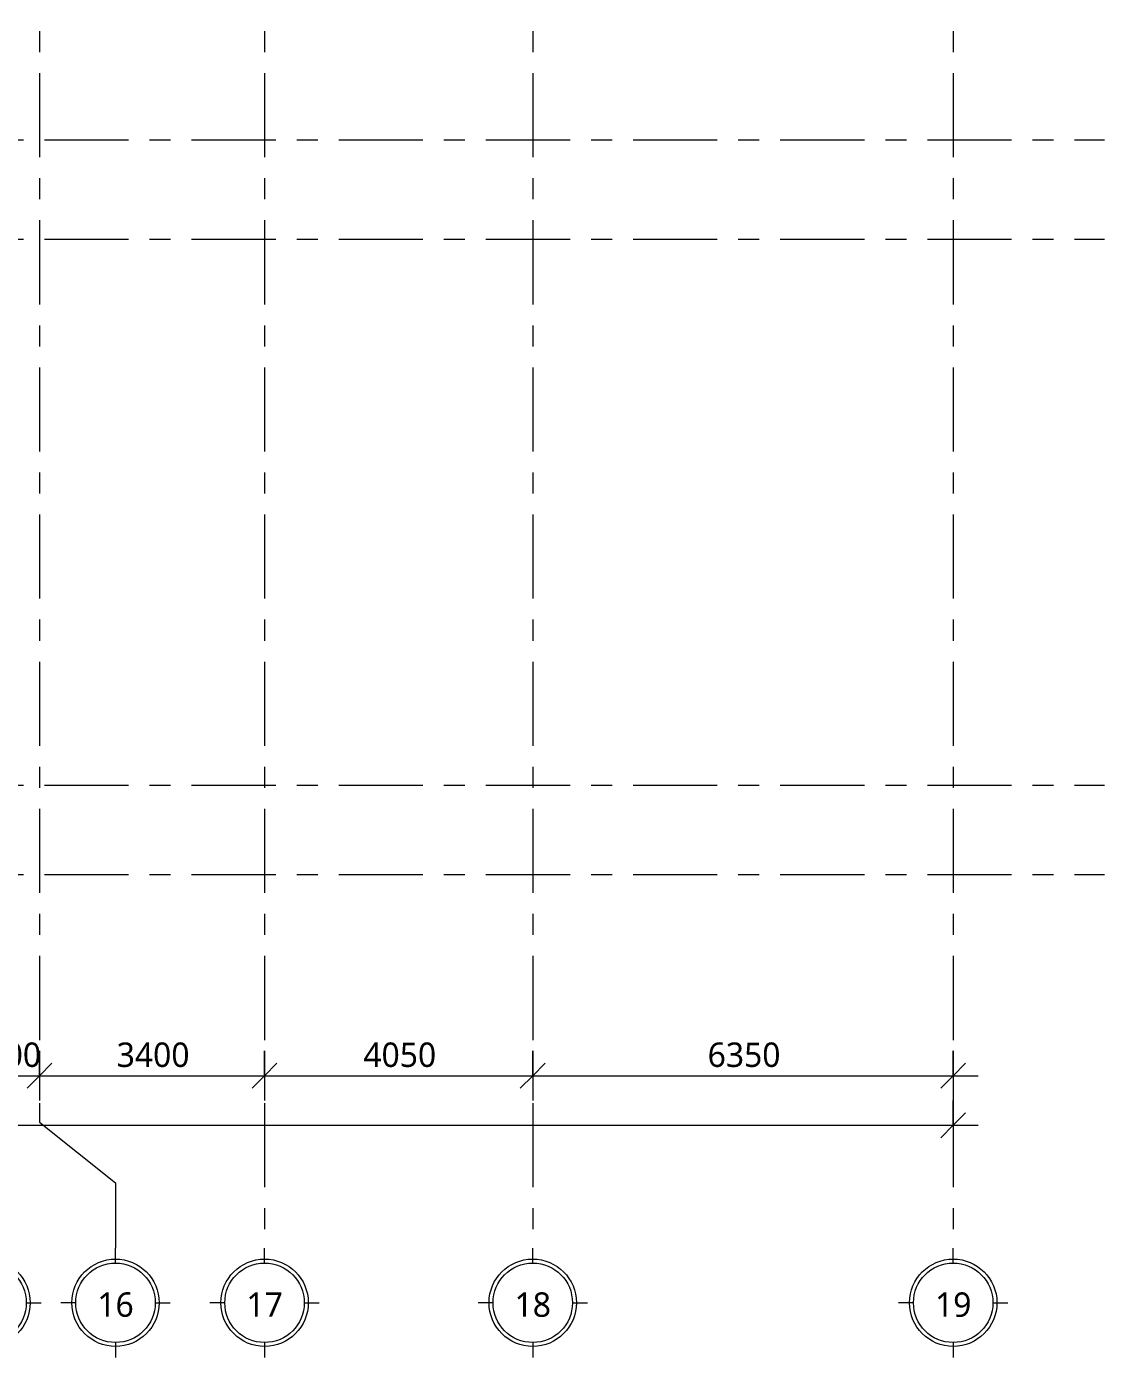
# Model space of a CAD drawing. Header units: millimetres. Extents: x 472 to 124515, y -23895 to 51792.
# Drawn here: x 99245 to 115522, y -23895 to -3792 of the extents above; entities that cross this region are included whole.
import ezdxf

# ---------------------------------------------------------------- set-up
doc = ezdxf.new("R2010")
doc.units = ezdxf.units.MM
doc.header["$LTSCALE"] = 100
doc.linetypes.add('Ligne de quadrillage', pattern=[22.225, 12.7, -3.175, 3.175, -3.175])
for name, color, linetype, lineweight in [('A-010-D_DIM', 211, 'Continuous', 5), ('A-010-D_DIM-150', 211, 'Continuous', 5), ('Z-030-M_GRID', 191, 'Continuous', 5), ('Z-033_T_GRIDREF', 31, 'Continuous', 5)]:
    doc.layers.add(name, color=color, linetype=linetype, lineweight=lineweight)
doc.styles.add('Trebuchet MS', font='trebuc.ttf', dxfattribs={"height": 369.230769})
doc.dimstyles.new('ART-Cotes_linéaires', dxfattribs={"dimscale": 304.8, "dimtxt": 375, "dimasz": 1.230315, "dimexe": 1.230315, "dimexo": 0.0625, "dimgap": 0.098425, "dimtad": 1, "dimdec": 0, "dimdsep": 46, "dimtxsty": 'Trebuchet MS', "dimblk1": 'OBLIQUE', "dimblk2": 'OBLIQUE', "dimsah": 1, "dimcen": 0.09, "dimdle": 1.230315, "dimazin": 0, "dimtfac": 1, "dimtdec": 4, "dimtix": 1, "dimtmove": 0, "dimatfit": 3, "dimfxl": 1.230315, "dimfxlon": 1, "dimtvp": 1, "dimtolj": 1, "dimtzin": 0, "dimarcsym": 2})

# ---------------------------------------------------------------- blocks, each defined once
blk = doc.blocks.new('Grid - End of the grid line - Circle-4360-4_022 - ART-Level 4 - TYP 1 C1')
at = {"layer": 'Z-033_T_GRIDREF'}
for p, q in [((0, 4), (0, 5.5)), ((-4, 0), (-5.5, 0)), ((4, 0), (5.5, 0)), ((0, -4), (0, -5.5))]:
    blk.add_line(p, q, dxfattribs=at)
for radius in [4.4, 4]:
    blk.add_circle((0, 0), radius, dxfattribs=at)
blk = doc.blocks.new('DIMBLOCK15-4_022 - ART-Level 4 - TYP 1 C1')
at = {"layer": 'A-010-D_DIM-150', "transparency": 16777216}
for p, q in [((98639, -19264), (98639, -20014)), ((98639, -19639), (98639, -19264)), ((99439, -19264), (99439, -20014)), ((99439, -19639), (99439, -19264)), ((98639, -19639), (99439, -19639))]:
    blk.add_line(p, q, dxfattribs=at)
at = {"layer": 'A-010-D_DIM-150', "lineweight": 15, "transparency": 16777216}
for p, q in [((98639, -19639), (98826, -19452)), ((99439, -19639), (99626, -19452)), ((98639, -19639), (98451, -19827)), ((99439, -19639), (99251, -19827))]:
    blk.add_line(p, q, dxfattribs=at)
at = {"layer": 'A-010-D_DIM-150', "color": 0, "transparency": 16777216, "insert": (98638, -19138), "char_height": 369.2, "width": 961.02, "attachment_point": 1, "line_spacing_factor": 1.032839, "style": 'Trebuchet MS'}
blk.add_mtext('800', dxfattribs=at)
blk = doc.blocks.new('_Oblique')
at = {"color": 0, "linetype": 'ByBlock', "lineweight": -2}
blk.add_line((-0.5, -0.5), (0.5, 0.5), dxfattribs=at)
blk = doc.blocks.new('DIMBLOCK16-4_022 - ART-Level 4 - TYP 1 C1')
at = {"layer": 'A-010-D_DIM-150', "transparency": 16777216}
for p, q in [((99439, -19264), (99439, -20014)), ((99439, -19639), (99439, -19264)), ((102839, -19264), (102839, -20014)), ((102839, -19639), (102839, -19264)), ((99439, -19639), (102839, -19639))]:
    blk.add_line(p, q, dxfattribs=at)
at = {"layer": 'A-010-D_DIM-150', "lineweight": 15, "transparency": 16777216}
for p, q in [((99439, -19639), (99626, -19452)), ((102839, -19639), (103026, -19452)), ((99439, -19639), (99251, -19827)), ((102839, -19639), (102651, -19827))]:
    blk.add_line(p, q, dxfattribs=at)
at = {"layer": 'A-010-D_DIM-150', "color": 0, "transparency": 16777216, "insert": (100605, -19138), "char_height": 369.2, "width": 1281.36, "attachment_point": 1, "line_spacing_factor": 1.032839, "style": 'Trebuchet MS'}
blk.add_mtext('3400', dxfattribs=at)
blk = doc.blocks.new('DIMBLOCK17-4_022 - ART-Level 4 - TYP 1 C1')
at = {"layer": 'A-010-D_DIM-150', "transparency": 16777216}
for p, q in [((102839, -19264), (102839, -20014)), ((102839, -19639), (102839, -19264)), ((106889, -19264), (106889, -20014)), ((106889, -19639), (106889, -19264)), ((102839, -19639), (106889, -19639))]:
    blk.add_line(p, q, dxfattribs=at)
at = {"layer": 'A-010-D_DIM-150', "lineweight": 15, "transparency": 16777216}
for p, q in [((102839, -19639), (103026, -19452)), ((106889, -19639), (107076, -19452)), ((102839, -19639), (102651, -19827)), ((106889, -19639), (106701, -19827))]:
    blk.add_line(p, q, dxfattribs=at)
at = {"layer": 'A-010-D_DIM-150', "color": 0, "transparency": 16777216, "insert": (104330, -19138), "char_height": 369.2, "width": 1281.36, "attachment_point": 1, "line_spacing_factor": 1.032839, "style": 'Trebuchet MS'}
blk.add_mtext('4050', dxfattribs=at)
blk = doc.blocks.new('DIMBLOCK18-4_022 - ART-Level 4 - TYP 1 C1')
at = {"layer": 'A-010-D_DIM-150', "transparency": 16777216}
for p, q in [((106889, -19264), (106889, -20014)), ((106889, -19639), (106889, -19264)), ((113239, -19264), (113239, -20014)), ((113239, -19639), (113239, -19264)), ((106889, -19639), (113614, -19639))]:
    blk.add_line(p, q, dxfattribs=at)
at = {"layer": 'A-010-D_DIM-150', "lineweight": 15, "transparency": 16777216}
for p, q in [((106889, -19639), (107076, -19452)), ((113239, -19639), (113426, -19452)), ((106889, -19639), (106701, -19827)), ((113239, -19639), (113051, -19827))]:
    blk.add_line(p, q, dxfattribs=at)
at = {"layer": 'A-010-D_DIM-150', "color": 0, "transparency": 16777216, "insert": (109530, -19138), "char_height": 369.2, "width": 1281.36, "attachment_point": 1, "line_spacing_factor": 1.032839, "style": 'Trebuchet MS'}
blk.add_mtext('6350', dxfattribs=at)
blk = doc.blocks.new('DIMBLOCK19-4_022 - ART-Level 4 - TYP 1 C1')
at = {"layer": 'A-010-D_DIM-150', "transparency": 16777216}
for p, q in [((16739, -20014), (16739, -20764)), ((16739, -20389), (16739, -20014)), ((113239, -20014), (113239, -20764)), ((113239, -20389), (113239, -20014)), ((16364, -20389), (113614, -20389))]:
    blk.add_line(p, q, dxfattribs=at)
at = {"layer": 'A-010-D_DIM-150', "lineweight": 15, "transparency": 16777216}
for p, q in [((16739, -20389), (16926, -20202)), ((113239, -20389), (113426, -20202)), ((16739, -20389), (16551, -20577)), ((113239, -20389), (113051, -20577))]:
    blk.add_line(p, q, dxfattribs=at)
at = {"layer": 'A-010-D_DIM-150', "color": 0, "transparency": 16777216, "insert": (64321, -19888), "char_height": 369.2, "width": 1601.69, "attachment_point": 1, "line_spacing_factor": 1.032839, "style": 'Trebuchet MS'}
blk.add_mtext('96500', dxfattribs=at)
blk = doc.blocks.new('4F')
at = {"layer": 'Z-030-M_GRID', "linetype": 'Ligne de quadrillage'}
for p, q in [((99438.6, 35509.7), (99438.6, -20339.6)), ((102838.6, 35509.7), (102838.6, -22244.6)), ((106888.6, 35509.7), (106888.6, -22244.6)), ((113238.6, 35509.7), (113238.6, -22244.6)), ((12837, -5500), (115521.9, -5500)), ((12837, -7000), (115521.9, -7000)), ((12837, -15250), (115521.9, -15250)), ((12837, -16600), (115521.9, -16600))]:
    blk.add_line(p, q, dxfattribs=at)
at = {"layer": 'Z-030-M_GRID'}
for p, q in [((99438.6, -20339.6), (100587.3, -21258.8)), ((100587.3, -21258.8), (100587.3, -22244.6))]:
    blk.add_line(p, q, dxfattribs=at)
at = {"layer": 'Z-033_T_GRIDREF', "xscale": 149.9999999999999, "yscale": 149.9999999999999, "zscale": 149.9999999999999, "rotation": 180}
for p in [(98638.6, -23069.6), (100587.3, -23069.6), (102838.6, -23069.6), (106888.6, -23069.6), (113238.6, -23069.6)]:
    blk.add_blockref('Grid - End of the grid line - Circle-4360-4_022 - ART-Level 4 - TYP 1 C1', p, dxfattribs=at)
at = {"layer": 'Z-033_T_GRIDREF', "char_height": 369.23, "width": 639, "attachment_point": 2, "line_spacing_factor": 1.032839, "style": 'Trebuchet MS'}
for s, insert in [('16', (100587.5, -22912.6)), ('17', (102838.8, -22912.6)), ('18', (106888.8, -22912.6)), ('19', (113238.8, -22912.6))]:
    blk.add_mtext(s, dxfattribs=dict(at, insert=insert))
at = {"layer": 'A-010-D_DIM'}
for base, p1, p2, override, picture, middle in [((99438.6, -19639.3), (98638.6, -19264.3), (99438.6, -19264.3), {"dimpost": '<>', "dimfxl": 799.999999}, 'DIMBLOCK15-4_022 - ART-Level 4 - TYP 1 C1', (99038.6, -19421.4)), ((102838.6, -19639.3), (99438.6, -19264.3), (102838.6, -19264.3), {"dimpost": '<>', "dimfxl": 3400}, 'DIMBLOCK16-4_022 - ART-Level 4 - TYP 1 C1', (101138.6, -19421.4)), ((106888.6, -19639.3), (102838.6, -19264.3), (106888.6, -19264.3), {"dimpost": '<>', "dimfxl": 4050}, 'DIMBLOCK17-4_022 - ART-Level 4 - TYP 1 C1', (104863.6, -19421.4)), ((113238.6, -19639.3), (106888.6, -19264.3), (113238.6, -19264.3), {"dimpost": '<>', "dimfxl": 6350}, 'DIMBLOCK18-4_022 - ART-Level 4 - TYP 1 C1', (110063.6, -19420.8)), ((113238.6, -20389.3), (16738.6, -20014.3), (113238.6, -20014.3), {"dimpost": '<>', "dimfxl": 96500}, 'DIMBLOCK19-4_022 - ART-Level 4 - TYP 1 C1', (64988.6, -20170.8))]:
    dim = blk.add_linear_dim(base=base, p1=p1, p2=p2, dimstyle='ART-Cotes_linéaires', override=override, dxfattribs=at)
    dim.commit()
    dim.dimension.update_dxf_attribs({"geometry": picture, "text_midpoint": middle})

msp = doc.modelspace()

# ---------------------------------------------------------------- block references
msp.add_blockref('4F', (0, 0))

doc.saveas('drawing.dxf')
